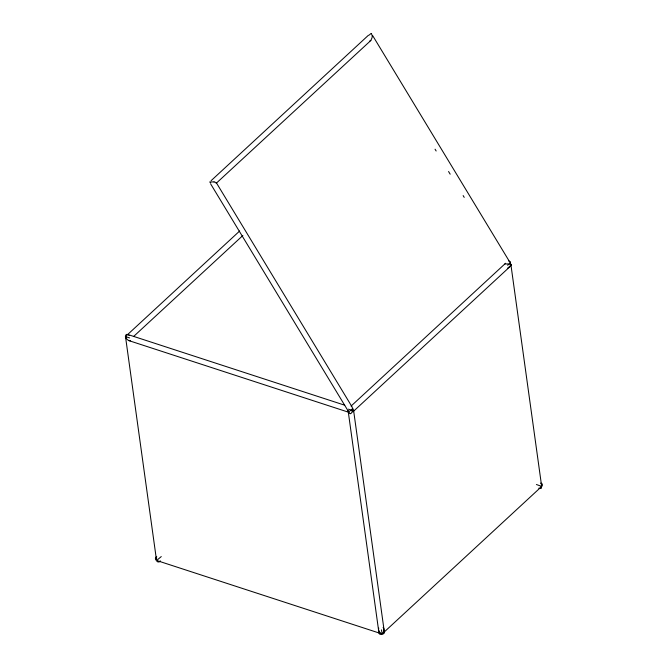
<?xml version="1.0" encoding="UTF-8"?>
<svg xmlns="http://www.w3.org/2000/svg" width="668" height="668" viewBox="0 0 668 668"><rect width="100%" height="100%" fill="white"/><g stroke="black" fill="none" stroke-linecap="round" stroke-linejoin="round"><path stroke-width="1" d="M369.204 35.078L371.041 33.425M378.731 628.112L378.48 629.59L379.257 631.536A5.394 4.208 52.3 0 0 380.543 633.014C382.722 635.819 385.862 632.471 384.008 630.976M160.328 560.819C159.852 563.141 155.277 561.437 157.322 560.644M216.106 183.391L370.857 40.472L372.076 37.642A5.394 3.307 -74.5 0 0 372.176 35.755L371.491 33.717M370.815 40.514L369.838 40.907M161.272 556.578L157.03 560.151M352.98 408.323L351.001 410.069L353.397 410.954M510.377 262.841L509.191 263.918A5.394 1.453 3 0 1 510.602 264.369L511.12 264.603M211.121 180.661L368.477 35.22M126.594 335.503L239.653 231.011M133.583 336.505L242.868 235.495M351.076 406.069L505.592 263.259M352.721 412.006L510.076 266.565M383.215 632.938L540.571 487.498M507.588 265.271L509.158 263.952L504.866 263.935M348.813 411.822L350.976 410.085L348.437 409.167M209.752 181.921L214.019 181.93M511.429 265.313L510.744 265.513M156.771 556.878C153.74 556.903 156.713 563.057 156.554 558.598A5.394 4.601 -68.2 0 1 156.663 558.106M540.796 487.055C543.518 485.945 542.541 482.914 540.546 483.164M130.577 340.73L129.033 340.663L348.312 412.139M508.657 260.921L510.31 261.731L510.628 264.336A5.394 4.601 -68.2 0 1 509.976 266.248L507.388 268.352M350.207 413.809L351.543 412.999L352.454 410.544A5.394 3.307 -74.5 0 0 352.545 408.666L352.069 406.895L216.474 182.965M125.809 336.705L129.592 337.908M536.412 484.517L541.397 486.312M129.283 334.985L344.763 405.217M158.132 560.961L380.526 633.456M128.982 340.647L127.571 339.778A5.394 4.208 52.3 0 1 126.227 338.242C124.599 337.557 125.3 332.672 128.598 334.918M126.511 336.989L125.951 336.764M210.119 182.648L210.587 182.857A5.394 1.453 3 0 0 210.771 182.915M216.023 182.581L215.572 182.372A5.394 1.453 3 0 0 214.019 181.93M538.767 488.199L541.314 488.358L541.439 485.694M128.724 335.002L129.266 335.428M383.115 627.427L383.866 628.697L383.908 630.584A5.394 4.601 -68.2 0 1 383.257 632.496C382.53 635.093 378.581 635.201 378.865 632.229M349.731 413.534L349.172 412.432M372.777 35.796L510.511 263.259M435.06 149.214L436.146 151.001M448.562 171.509L450.182 174.189M463.141 195.59L464.218 197.377M210.687 183.967L348.42 411.43M381.436 629.857L382.129 633.523M510.828 264.111L541.464 484.91M353.472 409.551L384.108 630.35M348.095 410.578L378.739 631.385M125.701 338.091L156.337 558.891"/></g></svg>
